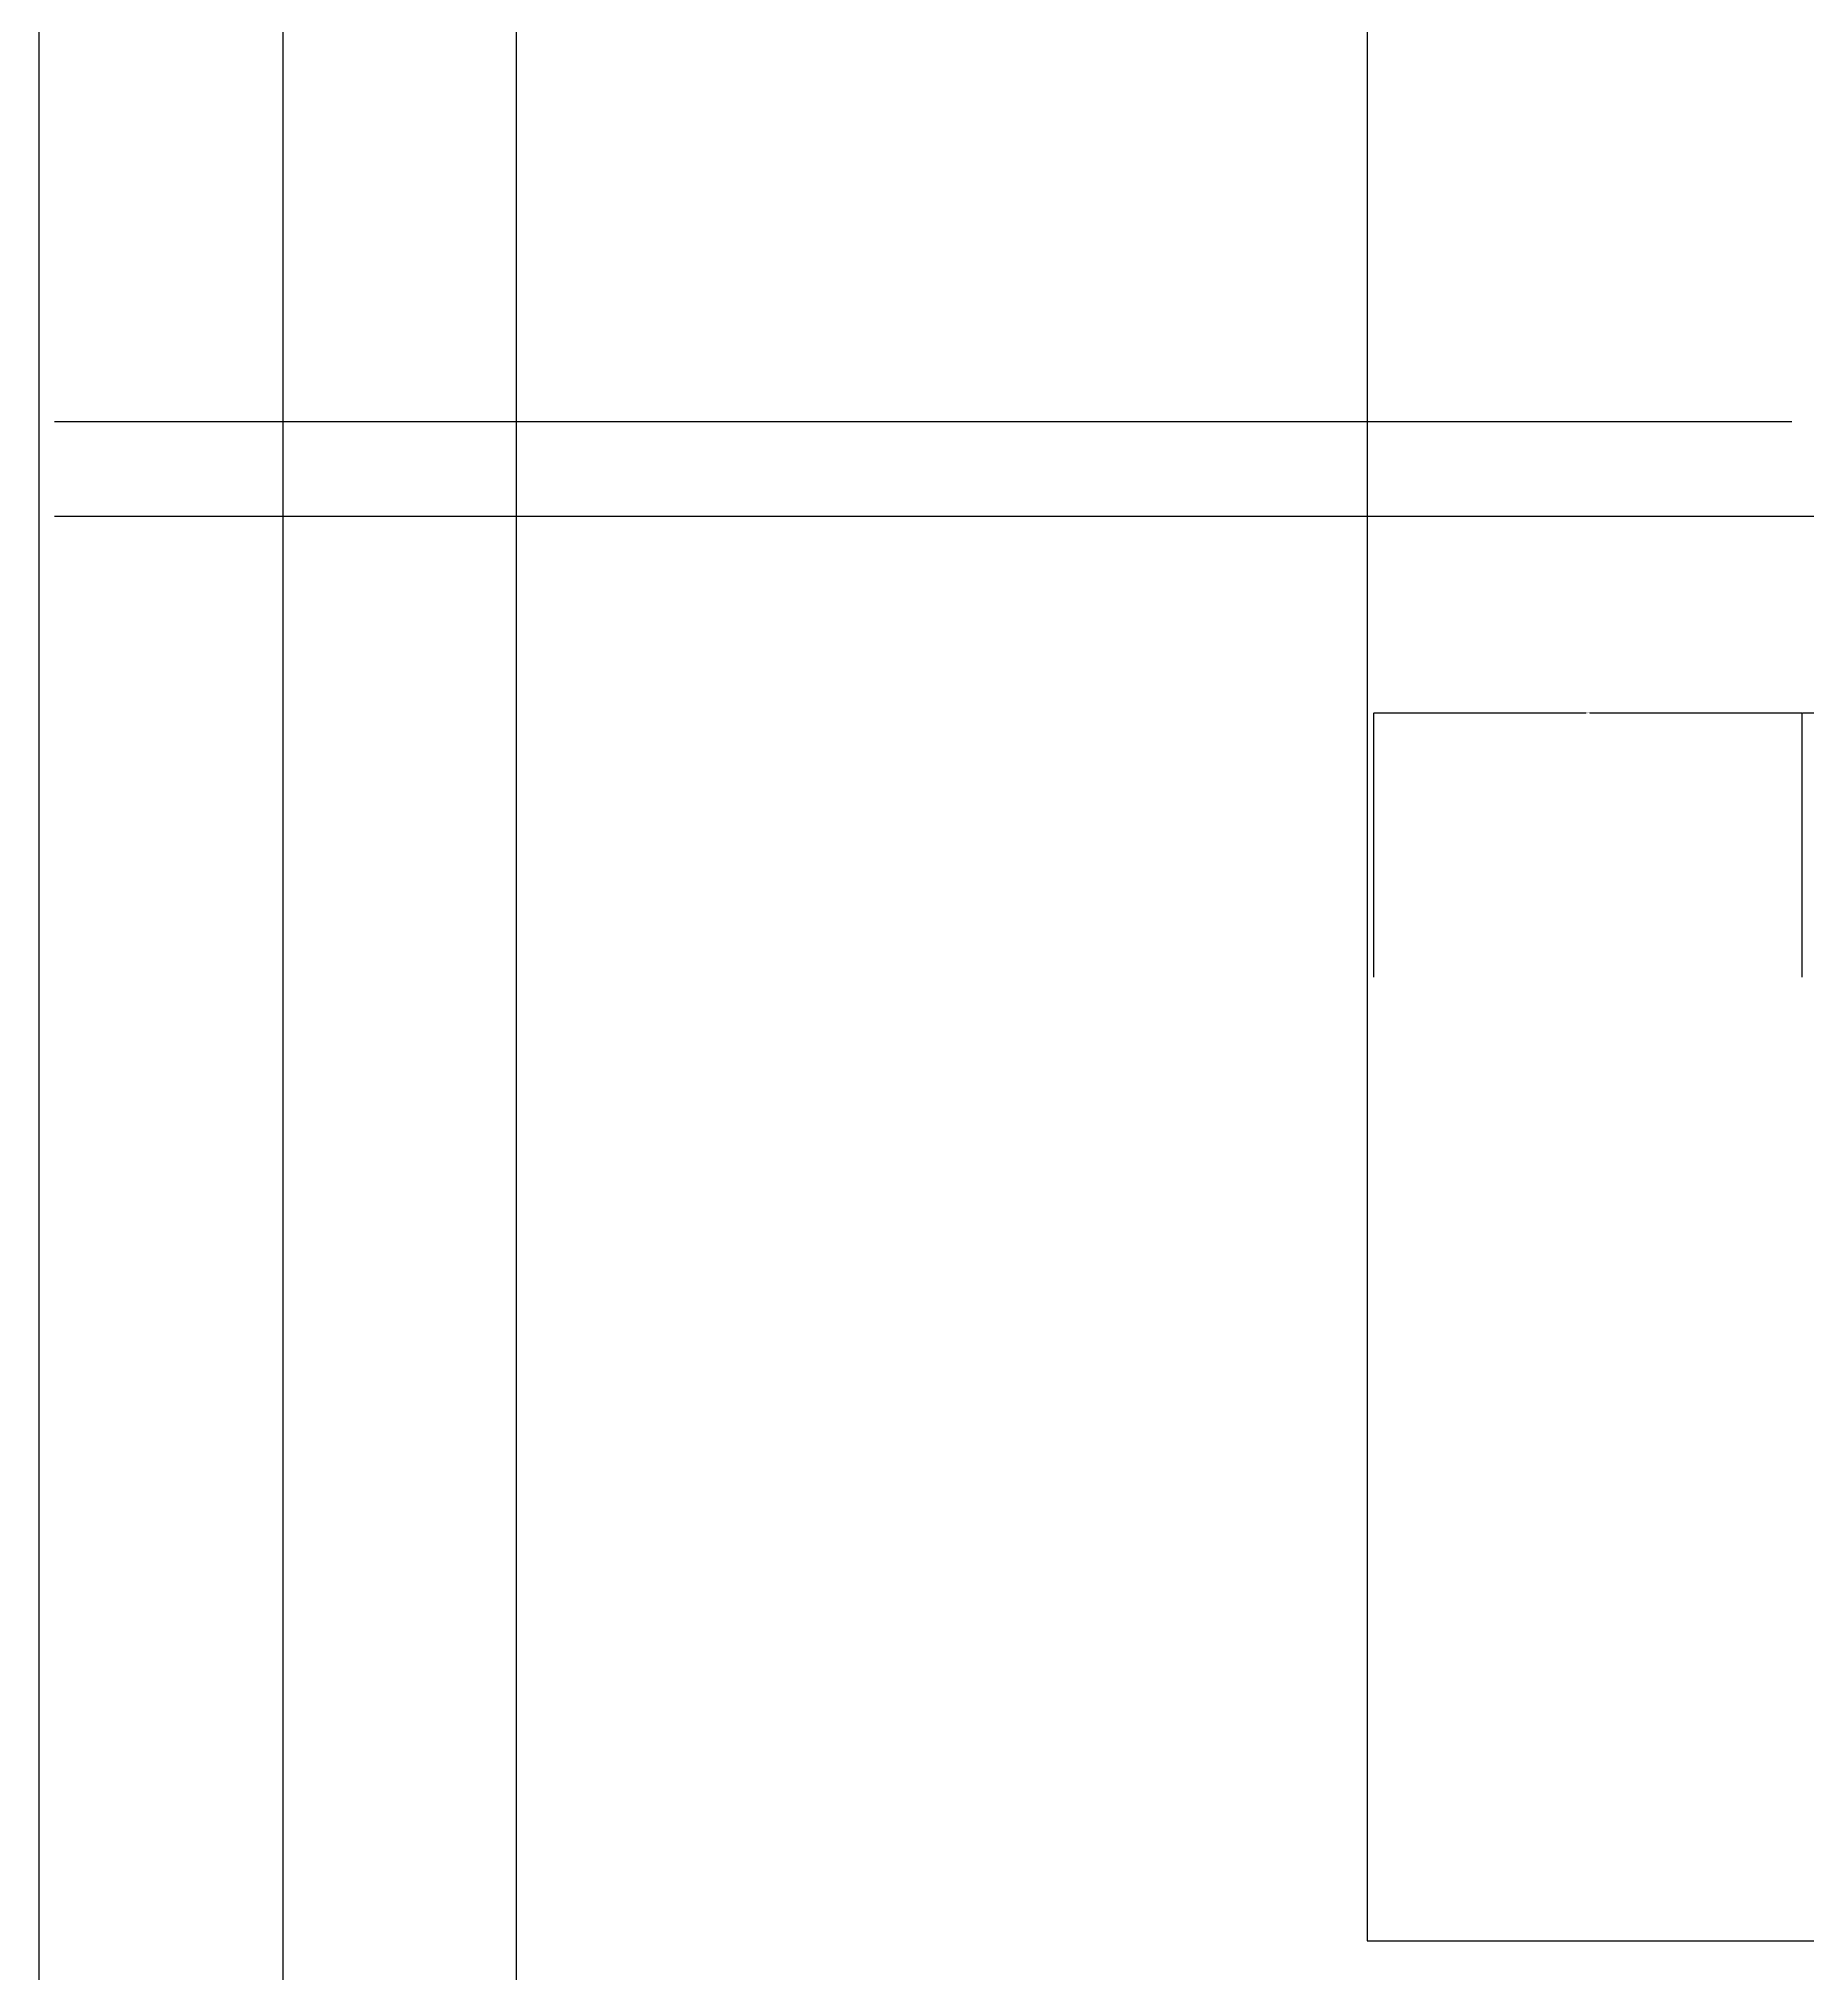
# Model space of a CAD drawing. Header units: metres. Extents: x 169789 to 254571, y -54633 to 5590.
# Drawn here: x 230294 to 231791, y -2128 to -489 of the extents above; entities that cross this region are included whole.
import ezdxf

# ---------------------------------------------------------------- set-up
doc = ezdxf.new("R2010")
doc.units = ezdxf.units.M
doc.layers.add('DIM', color=3, linetype='Continuous')
doc.layers.add('WALL', color=40, linetype='Continuous')
doc.dimstyles.get("Standard").update_dxf_attribs({"dimtxt": 2.5, "dimasz": 2.5, "dimexe": 1.25, "dimexo": 0.625, "dimtad": 1, "dimcen": 2.5, "dimazin": 3, "dimtfac": 1, "dimtmove": 0, "dimatfit": 3})

# ---------------------------------------------------------------- blocks, each defined once
blk = doc.blocks.new('*D112')
for p, q in [((231424.02, -1283.93), (231424.02, -1060.27)), ((231424.27, -1060.27), (231603.94, -1060.27)), ((231606.94, -1060.27), (231786.61, -1060.27)), ((231786.86, -1283.93), (231786.86, -1060.27))]:
    blk.add_line(p, q)
at = {"layer": 'Defpoints'}
for p in [(231424.02, -1060.27), (231424.02, -1283.93), (231786.86, -1283.93)]:
    blk.add_point(p, dxfattribs=at)
at = {"layer": 'DIM', "insert": (231605.44, -1060.27), "char_height": 1, "attachment_point": 5}
blk.add_mtext('200', dxfattribs=at)
blk = doc.blocks.new('*D113')
for p, q in [((231786.86, -1169.43), (231786.86, -1060.27)), ((231787.11, -1060.27), (232987.945, -1060.27)), ((232991.945, -1060.27), (234192.78, -1060.27)), ((234193.03, -1169.43), (234193.03, -1060.27))]:
    blk.add_line(p, q)
at = {"layer": 'Defpoints'}
for p in [(231786.86, -1060.27), (231786.86, -1169.43), (234193.03, -1169.43)]:
    blk.add_point(p, dxfattribs=at)
at = {"layer": 'DIM', "insert": (232989.945, -1060.27), "char_height": 1, "attachment_point": 5}
blk.add_mtext('1200', dxfattribs=at)

msp = doc.modelspace()

# ---------------------------------------------------------------- linework, layer by layer
at = {"layer": 'DIM'}
for p, q in [((230697.78, 1622.82), (230697.78, -2826.37)), ((230500.3, 1604.88), (230500.3, -2575.21)), ((230306.91, -893.79), (237367.9, -893.79))]:
    msp.add_line(p, q, dxfattribs=at)
msp.add_lwpolyline([(230306.91, -813.61), (231777.95, -813.61)], dxfattribs=at)
at = {"layer": 'WALL'}
for p, q in [((230293.62, 2250.83), (230293.62, -3230.7)), ((231418.39, 1151.55), (231418.39, -2100.01)), ((231418.39, -2100.01), (234554.59, -2100.01))]:
    msp.add_line(p, q, dxfattribs=at)

# ---------------------------------------------------------------- dimensions: what is measured, and where the dimension line sits
at = {"layer": 'DIM'}
for base, p1, p2, text, picture, middle in [((231424.02, -1060.27), (231424.02, -1283.93), (231786.86, -1283.93), '200', '*D112', (231605.44, -1060.27)), ((231786.86, -1060.27), (231786.86, -1169.43), (234193.03, -1169.43), '1200', '*D113', (232989.945, -1060.27))]:
    dim = msp.add_linear_dim(base=base, p1=p1, p2=p2, text=text, dimstyle='Standard', dxfattribs=at)
    dim.commit()
    dim.dimension.update_dxf_attribs({"geometry": picture, "text_midpoint": middle})

doc.saveas('drawing.dxf')
